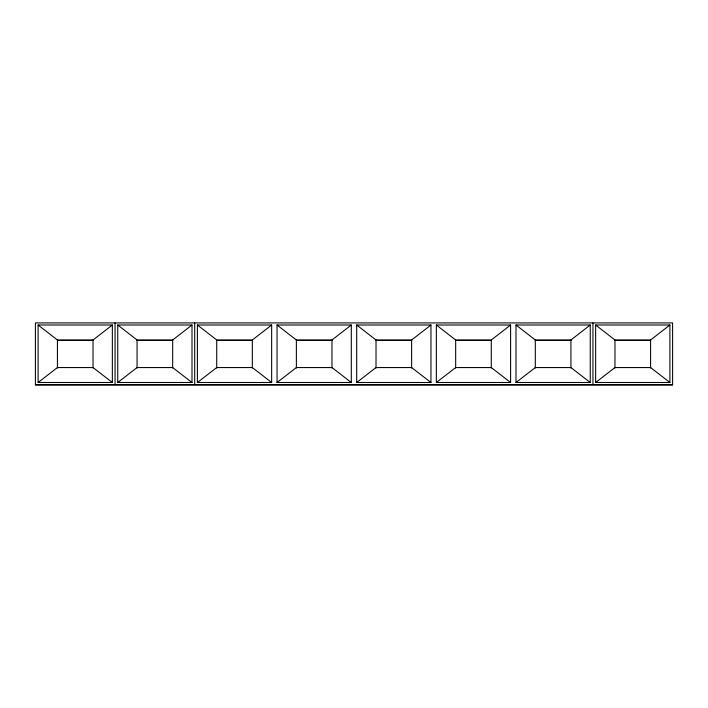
<?xml version="1.0" encoding="UTF-8"?>
<svg xmlns="http://www.w3.org/2000/svg" width="708" height="708" viewBox="0 0 708 708"><rect width="100%" height="100%" fill="white"/><g stroke="black" fill="none" stroke-linecap="round" stroke-linejoin="round"><path stroke-width="1.06" d="M38.099 325.007L57.419 339.982L93.031 339.982L112.351 325.007L112.351 382.497L38.099 382.497L38.099 325.007L112.351 325.007M117.749 325.007L137.069 339.982L172.681 339.982L192.001 325.007L192.001 382.497L117.749 382.497L117.749 325.007L192.001 325.007M197.399 325.007L216.719 339.982L252.331 339.982L271.651 325.007L271.651 382.497L197.399 382.497L197.399 325.007L271.651 325.007M277.049 325.007L296.369 339.982L331.981 339.982L351.301 325.007L351.301 382.497L277.049 382.497L277.049 325.007L351.301 325.007M356.699 325.007L376.019 339.982L411.631 339.982L430.951 325.007L430.951 382.497L356.699 382.497L356.699 325.007L430.951 325.007M436.349 325.007L455.669 339.982L491.281 339.982L510.601 325.007L510.601 382.497L436.349 382.497L436.349 325.007L510.601 325.007M515.999 325.007L535.319 339.982L570.931 339.982L590.251 325.007L590.251 382.497L515.999 382.497L515.999 325.007L590.251 325.007M595.649 325.007L614.969 339.982L650.581 339.982L669.901 325.007L669.901 382.497L595.649 382.497L595.649 325.007L669.901 325.007M38.099 382.497L57.419 367.558L93.031 367.558L112.351 382.497M117.749 382.497L137.069 367.558L172.681 367.558L192.001 382.497M197.399 382.497L216.719 367.558L252.331 367.558L271.651 382.497M277.049 382.497L296.369 367.558L331.981 367.558L351.301 382.497M356.699 382.497L376.019 367.558L411.631 367.558L430.951 382.497M436.349 382.497L455.669 367.558L491.281 367.558L510.601 382.497M515.999 382.497L535.319 367.558L570.931 367.558L590.251 382.497M595.649 382.497L614.969 367.558L650.581 367.558L669.901 382.497M35.4 322.919L672.6 322.919M57.419 340.451L93.031 340.451M137.069 340.451L172.681 340.451M216.719 340.451L252.331 340.451M296.369 340.451L331.981 340.451M376.019 340.451L411.631 340.451M455.669 340.451L491.281 340.451M535.319 340.451L570.931 340.451M614.969 340.451L650.581 340.451M35.4 384.586L672.6 384.586M672.6 323.414L672.6 385.081L35.4 385.081L35.4 323.414M650.581 339.982L650.581 368.027M614.969 339.982L614.969 368.027M592.95 322.919L592.95 384.586M570.931 339.982L570.931 368.027M535.319 339.982L535.319 368.027M491.281 339.982L491.281 368.027M455.669 339.982L455.669 368.027M411.631 339.982L411.631 368.027M376.019 339.982L376.019 368.027M331.981 339.982L331.981 368.027M296.369 339.982L296.369 368.027M252.331 339.982L252.331 368.027M216.719 339.982L216.719 368.027M194.7 322.919L194.7 384.586M172.681 339.982L172.681 368.027M137.069 339.982L137.069 368.027M115.05 322.919L115.05 384.586M93.031 339.982L93.031 368.027M57.419 339.982L57.419 368.027"/></g></svg>
